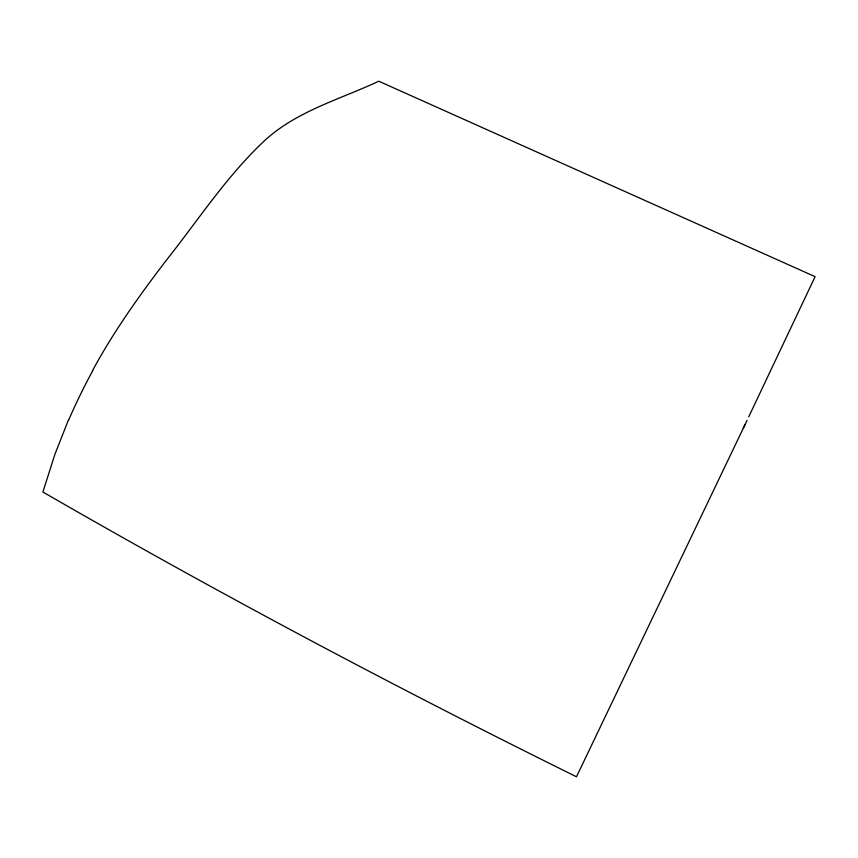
<?xml version="1.0" encoding="UTF-8"?>
<svg xmlns="http://www.w3.org/2000/svg" width="858" height="858" viewBox="0 0 858 858"><rect width="100%" height="100%" fill="white"/><g stroke="black" fill="none" stroke-linecap="round" stroke-linejoin="round"><path stroke-width="1.29" d="M68.361 420.163L54.848 454.461L42.9 492.009C217.524 592.835 395.71 687.451 576.479 776.78L744.916 424.839M748.712 416.849L815.1 276.673L378.796 81.22C338.46 100.075 293.361 111.958 260.853 144.198C225.043 178.764 197.619 220.785 166.838 259.62C139.725 294.991 113.728 331.392 92.503 370.645M747.061 420.366A637.944 1.287 -64.8 0 1 743.307 428.26M68.651 420.12A230.77 85.703 -60.8 0 1 92.718 370.742"/></g></svg>
